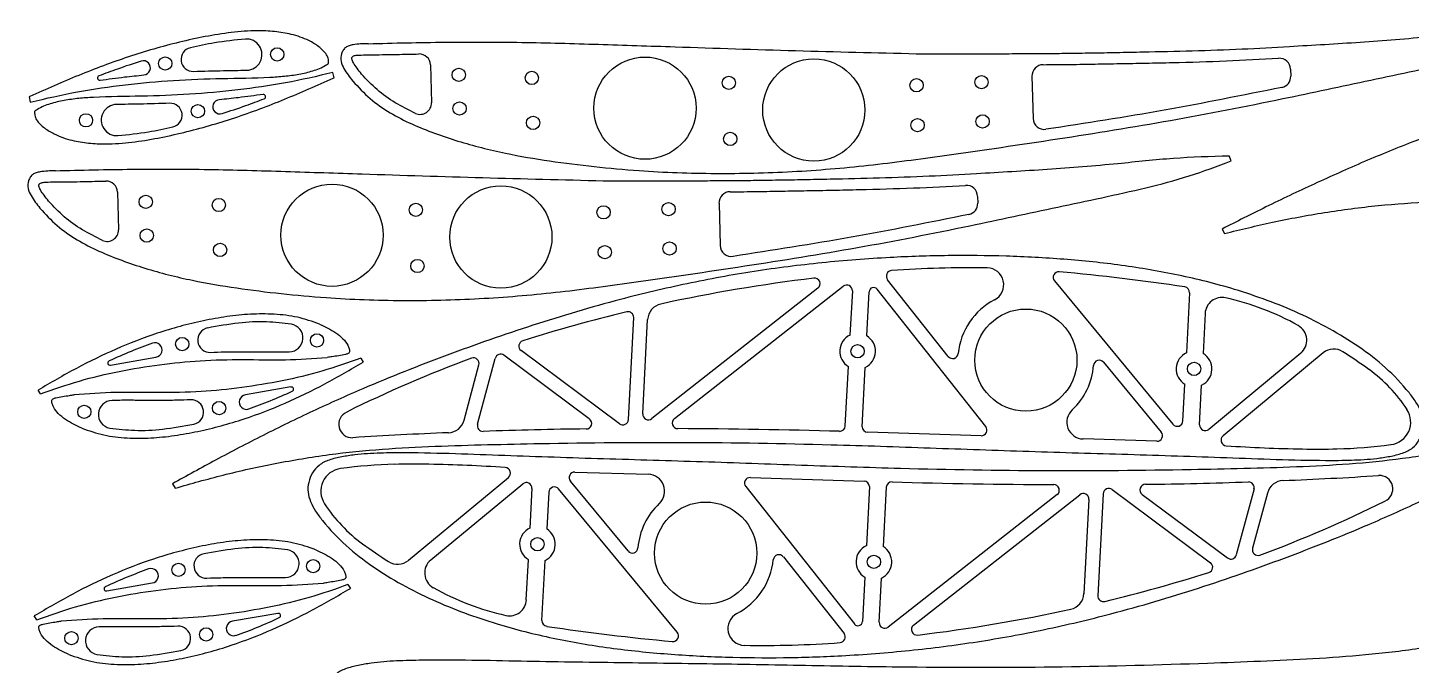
# Model space of a CAD drawing. Header units: inches. Extents: x -11.9 to 11.9, y -9 to 4.4.
# Drawn here: x -11.88 to 0.44, y -1.25 to 4.43 of the extents above; entities that cross this region are included whole.
import ezdxf

# ---------------------------------------------------------------- set-up
doc = ezdxf.new("R2010")
doc.units = ezdxf.units.IN
doc.header["$MEASUREMENT"] = 0

msp = doc.modelspace()

# ---------------------------------------------------------------- linework, layer by layer
at = {"color": 7, "linetype": 'Continuous', "lineweight": 25}
for p, q in [((-8.297, 4.099), (-8.288, 3.762)), ((-9.155, 3.985), (-9.166, 4.031)), ((-9.162, 3.982), (-9.155, 3.985)), ((-8.91, 4.018), (-8.91, 4.018)), ((-2.941, 3.998), (-2.931, 3.622)), ((-0.638, 4.061), (-0.636, 4)), ((-11.864, 3.818), (-11.871, 3.814)), ((-11.871, 3.814), (-11.86, 3.768)), ((-1.166, 3.245), (-1.186, 3.29)), ((-11.084, 2.968), (-11.075, 2.631)), ((-11.697, 2.887), (-11.697, 2.887)), ((-5.727, 2.867), (-5.717, 2.491)), ((-3.425, 2.929), (-3.423, 2.869)), ((-1.247, 2.638), (-1.226, 2.598)), ((-4.846, 2.112), (-6.326, 0.951)), ((-6.124, 0.95), (-4.621, 2.13)), ((-3.352, 0.879), (-4.319, 2.102)), ((-3.686, 1.504), (-4.227, 2.187)), ((-2.741, 2.176), (-1.685, 0.9)), ((-4.54, 2.088), (-4.561, 1.694)), ((-4.411, 1.686), (-4.39, 2.08)), ((-1.537, 2.071), (-1.565, 1.537)), ((-6.534, 0.943), (-6.487, 1.85)), ((-1.398, 1.887), (-1.417, 1.53)), ((-6.407, 0.993), (-6.363, 1.832)), ((-11.146, 1.426), (-10.742, 1.497)), ((-8.916, 1.488), (-8.895, 1.454)), ((-7.878, 0.9), (-7.72, 1.487)), ((-6.882, 0.948), (-7.642, 1.514)), ((-6.614, 0.905), (-7.489, 1.556)), ((-0.547, 1.532), (-1.366, 0.854)), ((-0.347, 1.535), (-1.239, 0.798)), ((-7.997, 0.936), (-7.865, 1.429)), ((-4.603, 0.885), (-4.575, 1.413)), ((-4.453, 0.877), (-4.426, 1.406)), ((-2.304, 1.452), (-1.79, 0.831)), ((-1.597, 0.929), (-1.58, 1.256)), ((-1.448, 0.895), (-1.43, 1.249)), ((-11.77, 1.17), (-11.791, 1.204)), ((-9.54, 1.232), (-9.944, 1.161)), ((-3.393, 0.798), (-4.405, 0.83)), ((-1.83, 0.749), (-2.484, 0.77)), ((-10.594, 0.37), (-10.571, 0.331)), ((-8.493, -0.311), (-7.602, 0.427)), ((-8.294, -0.308), (-7.474, 0.37)), ((-6.537, -0.228), (-7.051, 0.393)), ((-7.011, 0.475), (-6.356, 0.455)), ((-5.448, 0.426), (-4.436, 0.394)), ((-7.393, 0.329), (-7.411, -0.024)), ((-7.244, 0.295), (-7.261, -0.032)), ((-6.1, -0.952), (-7.156, 0.324)), ((-5.489, 0.345), (-4.522, -0.878)), ((-4.387, 0.347), (-4.415, -0.181)), ((-4.238, 0.34), (-4.265, -0.189)), ((-2.716, 0.274), (-4.22, -0.905)), ((-3.995, -0.888), (-2.515, 0.273)), ((-2.306, 0.281), (-2.354, -0.626)), ((-2.227, 0.319), (-1.351, -0.332)), ((-1.959, 0.276), (-1.199, -0.29)), ((-0.963, 0.325), (-1.121, -0.263)), ((-0.844, 0.288), (-0.976, -0.204)), ((-2.434, 0.231), (-2.478, -0.608)), ((-7.443, -0.663), (-7.424, -0.306)), ((-7.304, -0.847), (-7.276, -0.312)), ((-5.154, -0.28), (-4.614, -0.963)), ((-4.43, -0.462), (-4.451, -0.856)), ((-4.301, -0.863), (-4.28, -0.469)), ((-11.179, -0.584), (-10.776, -0.513)), ((-9.031, -0.527), (-9.01, -0.561)), ((-11.803, -0.84), (-11.824, -0.806)), ((-9.655, -0.784), (-10.059, -0.854))]:
    msp.add_line(p, q, dxfattribs=at)
for centre, radius in [((-9.661, 4.193), 0.0591), ((-10.658, 4.112), 0.0591), ((-8.045, 4.011), 0.0591), ((-6.386, 3.714), 0.455), ((-4.883, 3.698), 0.455), ((-7.394, 3.983), 0.0591), ((-5.64, 3.94), 0.0591), ((-3.968, 3.918), 0.0591), ((-3.39, 3.946), 0.0591), ((-10.367, 3.687), 0.0591), ((-8.037, 3.711), 0.0591), ((-11.364, 3.606), 0.0591), ((-7.383, 3.583), 0.0591), ((-3.959, 3.563), 0.0591), ((-3.38, 3.596), 0.0591), ((-5.627, 3.44), 0.0591), ((-9.173, 2.583), 0.455), ((-7.67, 2.567), 0.455), ((-10.832, 2.88), 0.0591), ((-10.181, 2.852), 0.0591), ((-8.427, 2.809), 0.0591), ((-6.755, 2.787), 0.0591), ((-6.176, 2.815), 0.0591), ((-10.823, 2.58), 0.0591), ((-10.17, 2.452), 0.0591), ((-6.745, 2.432), 0.0591), ((-6.167, 2.465), 0.0591), ((-8.413, 2.309), 0.0591), ((-2.995, 1.471), 0.455), ((-10.507, 1.614), 0.0591), ((-9.307, 1.647), 0.0591), ((-4.493, 1.55), 0.0591), ((-1.497, 1.393), 0.0591), ((-11.379, 1.011), 0.0591), ((-10.179, 1.044), 0.0591), ((-5.846, -0.247), 0.455), ((-7.344, -0.168), 0.0591), ((-10.54, -0.396), 0.0591), ((-9.341, -0.363), 0.0591), ((-4.348, -0.325), 0.0591), ((-11.494, -1.004), 0.0591), ((-10.294, -0.971), 0.0591)]:
    msp.add_circle(centre, radius, dxfattribs=at)
for centre, radius, start, end in [((-9.936, 4.191), 0.139, 271.1994, 93.7091), ((-10.411, 4.148), 0.107, 102.7665, 272.5145), ((-8.397, 4.097), 0.1, 1.5577, 91.3049), ((-10.854, 4.073), 0.0634, 275.4249, 107.5306), ((-8.847, 4.088), 0.1, 90.4906, 91.2609), ((-2.841, 4.001), 0.1, 90.4858, 181.5577), ((-0.738, 4.058), 0.1, 1.5577, 93.467), ((-11.242, 3.983), 0.02, 110.98, 278.4089), ((-0.736, 3.997), 0.1, 281.7953, 1.5577), ((-9.784, 3.816), 0.02, 290.98, 98.4089), ((-11.089, 3.608), 0.139, 91.1994, 273.7091), ((-10.615, 3.651), 0.107, 282.7665, 92.5145), ((-10.171, 3.726), 0.0634, 95.4249, 287.5306), ((-8.388, 3.759), 0.1, 245.4145, 1.5577), ((-2.831, 3.625), 0.1, 181.5577, 278.5583), ((-11.634, 2.957), 0.1, 90.4906, 91.2609), ((-11.184, 2.965), 0.1, 1.5577, 91.3049), ((-5.628, 2.87), 0.1, 90.4858, 181.5577), ((-3.525, 2.927), 0.1, 1.5577, 93.467), ((-3.523, 2.866), 0.1, 281.7953, 1.5577), ((-11.175, 2.628), 0.1, 245.4145, 1.5577), ((-5.617, 2.494), 0.1, 181.5577, 278.5583), ((-4.187, 2.218), 0.05, 94.2698, 218.3432), ((-3.507, -6.896), 9.189, 88.9534, 94.2698), ((-3.342, 2.142), 0.15, 297.3434, 88.9534), ((-2.702, 2.208), 0.05, 84.7773, 219.6113), ((-4.482, -17.259), 19.598, 81.4835, 84.7773), ((-3.134, -12.288), 14.594, 96.883, 102.3087), ((-4.877, 2.151), 0.05, 308.1123, 96.883), ((-4.59, 2.09), 0.05, 357, 128.1123), ((-4.351, 2.078), 0.0398, 38.3432, 177), ((-1.587, 2.073), 0.05, 357, 81.4835), ((-2.995, 1.471), 0.605, 117.3434, 174.4274), ((-1.249, 1.879), 0.15, 77.6678, 177), ((-1.715, -0.254), 2.333, 60.5852, 77.6678), ((-3.298, -11.62), 13.906, 103.5186, 107.4789), ((-6.537, 1.852), 0.05, 357, 103.5186), ((-6.213, 1.824), 0.15, 102.3087, 177), ((-10.259, 1.65), 0.11, 101.4785, 272.4131), ((-9.556, 1.669), 0.124, 270.9285, 80.0593), ((-0.643, 1.648), 0.15, 309.6113, 60.5852), ((-10.751, 1.561), 0.0645, 277.7385, 109.3397), ((-7.46, 1.596), 0.05, 107.4789, 233.3549), ((-4.493, 1.55), 0.159, 115.134, 238.866), ((-4.493, 1.55), 0.159, 295.134, 58.866), ((-3.819, -9.562), 11.791, 110.4077, 116.2971), ((-7.913, 1.441), 0.05, 344.9694, 110.4077), ((-7.672, 1.474), 0.05, 53.3549, 164.9694), ((-3.647, 1.535), 0.05, 218.3432, 354.4274), ((-1.497, 1.393), 0.159, 115.134, 238.866), ((-1.497, 1.393), 0.159, 295.134, 59.6968), ((-0.252, 1.42), 0.15, 57.3644, 129.6113), ((-2.632, -2.297), 4.563, 53.8466, 57.3644), ((-11.15, 1.446), 0.02, 114.8652, 282.1559), ((-2.995, 1.471), 0.605, 313.0667, 355.5094), ((-2.342, 1.42), 0.05, 39.6113, 175.5094), ((-0.751, 0.277), 1.376, 33.2797, 53.8466), ((-11.13, 0.988), 0.124, 90.9285, 260.0593), ((-10.427, 1.008), 0.11, 281.4785, 92.4131), ((-9.935, 1.097), 0.0645, 97.7385, 289.3397), ((-9.536, 1.212), 0.02, 294.8652, 102.1559), ((-8.994, 0.899), 0.119, 114.0509, 273.5678), ((-6.357, 0.99), 0.05, 177, 308.1123), ((-2.48, 0.919), 0.15, 133.0667, 268.1978), ((0.229, 0.92), 0.203, 277.7902, 33.2797), ((-8.142, 0.975), 0.15, 272.4029, 344.9694), ((-7.829, 0.887), 0.05, 164.9694, 271.9812), ((-6.911, 0.908), 0.05, 270.7277, 53.3549), ((-6.584, 0.945), 0.05, 233.3549, 357), ((-6.093, 0.911), 0.05, 128.1123, 269.6777), ((-4.653, 0.887), 0.05, 268.4429, 357), ((-4.403, 0.88), 0.05, 183.6982, 268.1978), ((-3.391, 0.848), 0.05, 268.1978, 38.3432), ((-1.647, 0.932), 0.05, 219.6113, 357), ((-1.398, 0.893), 0.05, 177, 309.6113), ((-6.378, -41.055), 41.917, 92.4029, 93.5678), ((-6.378, -41.055), 41.917, 90.7277, 91.9812), ((-6.469, -65.936), 66.798, 88.44293, 89.67771), ((-1.828, 0.799), 0.05, 268.1978, 39.6113), ((-1.207, 0.759), 0.05, 129.6113, 266.1537), ((-0.285, 14.471), 13.793, 266.1537, 268.9792), ((-0.397, 8.19), 7.511, 268.9792, 271.3157), ((-0.323, 4.953), 4.273, 271.3157, 277.7902), ((-9.07, 0.304), 0.203, 97.7902, 213.2797), ((-8.518, -3.728), 4.273, 91.3157, 97.7902), ((-8.444, -6.966), 7.511, 88.9792, 91.3157), ((-8.556, -13.247), 13.793, 86.1537, 88.9792), ((-7.634, 0.465), 0.05, 309.6113, 86.1537), ((-7.443, 0.331), 0.05, 357, 129.6113), ((-7.012, 0.425), 0.05, 88.1978, 219.6113), ((-6.361, 0.305), 0.15, 313.0667, 88.1978), ((-5.45, 0.376), 0.05, 88.1978, 218.3432), ((-4.437, 0.344), 0.05, 3.6982, 88.1978), ((-4.188, 0.337), 0.05, 88.4429, 177), ((-2.371, 67.16), 66.798, 268.44293, 269.67771), ((-2.462, 42.279), 41.917, 270.7277, 271.9812), ((-1.012, 0.337), 0.05, 344.9694, 91.9812), ((-0.699, 0.249), 0.15, 92.4029, 164.9694), ((-2.462, 42.279), 41.917, 272.4029, 273.5678), ((0.154, 0.325), 0.119, 294.0509, 93.5678), ((-7.194, 0.292), 0.05, 39.6113, 177), ((-2.747, 0.313), 0.05, 308.1123, 89.6777), ((-2.484, 0.234), 0.05, 357, 128.1123), ((-2.256, 0.279), 0.05, 53.3549, 177), ((-1.929, 0.316), 0.05, 90.7277, 233.3549), ((-8.09, 0.947), 1.376, 213.2797, 233.8466), ((-5.846, -0.247), 0.605, 133.0667, 175.5094), ((-5.022, 10.786), 11.791, 290.4077, 296.2971), ((-7.344, -0.168), 0.159, 115.134, 239.6968), ((-7.344, -0.168), 0.159, 295.134, 58.866), ((-9.59, -0.34), 0.124, 270.9285, 80.0593), ((-6.209, 3.521), 4.563, 233.8466, 237.3644), ((-6.499, -0.196), 0.05, 219.6113, 355.5094), ((-4.348, -0.325), 0.159, 115.134, 238.866), ((-4.348, -0.325), 0.159, 295.134, 58.866), ((-0.928, -0.217), 0.05, 164.9694, 290.4077), ((-10.293, -0.36), 0.11, 101.4785, 272.4131), ((-8.589, -0.196), 0.15, 237.3644, 309.6113), ((-8.198, -0.424), 0.15, 129.6113, 240.5852), ((-5.846, -0.247), 0.605, 297.3434, 354.4274), ((-5.194, -0.311), 0.05, 38.3432, 174.4274), ((-1.381, -0.372), 0.05, 287.4789, 53.3549), ((-1.169, -0.25), 0.05, 233.3549, 344.9694), ((-10.784, -0.449), 0.0645, 277.7385, 109.3397), ((-5.543, 12.844), 13.906, 283.5186, 287.4789), ((-11.183, -0.564), 0.02, 114.8652, 282.1559), ((-7.126, 1.478), 2.333, 240.5852, 257.6678), ((-2.628, -0.6), 0.15, 282.3087, 357), ((-7.592, -0.655), 0.15, 257.6678, 357), ((-2.304, -0.628), 0.05, 177, 283.5186), ((-10.05, -0.918), 0.0645, 97.7385, 289.3397), ((-9.651, -0.803), 0.02, 294.8652, 102.1559), ((-7.254, -0.849), 0.05, 177, 261.4835), ((-5.499, -0.918), 0.15, 117.3434, 268.9534), ((-4.49, -0.854), 0.0398, 218.3432, 357), ((-5.707, 13.512), 14.594, 276.883, 282.3087), ((-11.245, -1.027), 0.124, 90.9285, 260.0593), ((-10.542, -1.007), 0.11, 281.4785, 92.4131), ((-4.359, 18.483), 19.598, 261.4835, 264.7773), ((-6.138, -0.984), 0.05, 264.7773, 39.6113), ((-4.653, -0.994), 0.05, 274.2698, 38.3432), ((-4.251, -0.866), 0.05, 177, 308.1123), ((-3.964, -0.927), 0.05, 128.1123, 276.883), ((-5.334, 8.12), 9.189, 268.9534, 274.2698)]:
    msp.add_arc(centre, radius, start, end, dxfattribs=at)
for points, knots in [([(-11.86, 3.768), (-11.719, 3.801), (-11.44, 3.866), (-11.013, 3.926), (-10.584, 3.965), (-10.156, 3.981), (-9.826, 3.981), (-9.597, 3.998), (-9.468, 4.015), (-9.344, 4.043), (-9.258, 4.077), (-9.216, 4.105), (-9.207, 4.111), (-9.204, 4.115), (-9.204, 4.116), (-9.203, 4.121), (-9.204, 4.131), (-9.205, 4.149), (-9.21, 4.17), (-9.235, 4.212), (-9.291, 4.265), (-9.396, 4.329), (-9.53, 4.374), (-9.685, 4.399), (-9.865, 4.406), (-10.071, 4.391), (-10.303, 4.353), (-10.61, 4.286), (-10.988, 4.176), (-11.431, 4.01), (-11.72, 3.882), (-11.864, 3.818)], [0, 0, 0, 0, 0.0774582, 0.1547646, 0.2320361, 0.3092768, 0.3859047, 0.4095357, 0.4330183, 0.4560565, 0.4781686, 0.4817056, 0.4836664, 0.4838681, 0.4840134, 0.4843935, 0.4865023, 0.489753, 0.4938252, 0.4979404, 0.5158767, 0.5343459, 0.5642786, 0.5914071, 0.6188195, 0.6606859, 0.702859, 0.745201, 0.8299852, 0.914928, 1, 1, 1, 1]), ([(-9.945, 4.329), (-10.037, 4.32), (-10.201, 4.303), (-10.363, 4.268), (-10.434, 4.252)], [0, 0, 0, 0, 0.555913, 1, 1, 1, 1]), ([(-8.988, 3.955), (-8.938, 3.901), (-8.839, 3.794), (-8.658, 3.67), (-8.464, 3.57), (-8.26, 3.489), (-8.053, 3.42), (-7.843, 3.361), (-7.571, 3.298), (-7.236, 3.242), (-6.838, 3.192), (-6.346, 3.147), (-5.758, 3.127), (-5.076, 3.143), (-4.396, 3.2), (-3.608, 3.307), (-2.712, 3.439), (-1.706, 3.599), (-0.908, 3.756), (-0.315, 3.881), (0.076, 3.965), (0.468, 4.047), (0.859, 4.134), (1.247, 4.236), (1.496, 4.329), (1.621, 4.376)], [0, 0, 0, 0, 0.019985, 0.039991, 0.059992, 0.080036, 0.100054, 0.120049, 0.140039, 0.176715, 0.213405, 0.250064, 0.31255, 0.375056, 0.437529, 0.500033, 0.593361, 0.686689, 0.779968, 0.816622, 0.853304, 0.890023, 0.926723, 0.96335, 1, 1, 1, 1]), ([(-1.226, 2.598), (-1.084, 2.633), (-0.789, 2.705), (-0.333, 2.789), (0.139, 2.852), (0.611, 2.883), (1.079, 2.891), (1.544, 2.889), (2.281, 2.879), (3.291, 2.853), (4.441, 2.795), (5.461, 2.725), (6.35, 2.662), (7.24, 2.605), (8.129, 2.545), (8.798, 2.494), (9.249, 2.48), (9.442, 2.484), (9.596, 2.503), (9.707, 2.523), (9.804, 2.566), (9.866, 2.641), (9.903, 2.724), (9.91, 2.815), (9.885, 2.905), (9.839, 2.991), (9.739, 3.13), (9.578, 3.309), (9.339, 3.504), (9.081, 3.673), (8.807, 3.819), (8.524, 3.944), (8.169, 4.074), (7.74, 4.195), (7.237, 4.296), (6.727, 4.366), (6.215, 4.409), (5.701, 4.431), (5.155, 4.431), (4.58, 4.406), (3.976, 4.349), (3.376, 4.26), (2.715, 4.126), (1.998, 3.94), (1.227, 3.699), (0.567, 3.464), (0.017, 3.24), (-0.424, 3.042), (-0.847, 2.842), (-1.118, 2.704), (-1.247, 2.638)], [0, 0, 0, 0, 0.018826, 0.039038, 0.059694, 0.079976, 0.099943, 0.119841, 0.139819, 0.194838, 0.2498, 0.288066, 0.326302, 0.36454, 0.402791, 0.440974, 0.450927, 0.460763, 0.465859, 0.470866, 0.475275, 0.479136, 0.483093, 0.486825, 0.490659, 0.494882, 0.499387, 0.512591, 0.525744, 0.539003, 0.552254, 0.565554, 0.578871, 0.600836, 0.622839, 0.644878, 0.666941, 0.689013, 0.711081, 0.737094, 0.763097, 0.789082, 0.815088, 0.849843, 0.88448, 0.919011, 0.939821, 0.960907, 0.981274, 1, 1, 1, 1]), ([(-0.648, 4.264), (-0.438, 4.276), (-0.018, 4.3), (0.567, 4.346), (1.104, 4.407), (1.435, 4.417), (1.6, 4.422)], [0, 0, 0, 0, 0.280013, 0.560004, 0.780006, 1, 1, 1, 1]), ([(-8.85, 4.288), (-8.896, 4.287), (-8.953, 4.286), (-9.02, 4.271), (-9.053, 4.258), (-9.075, 4.231), (-9.093, 4.189), (-9.099, 4.129), (-9.058, 4.045), (-9.016, 3.991), (-8.988, 3.955)], [0, 0, 0, 0, 0.249351, 0.31302, 0.375608, 0.437245, 0.501172, 0.624613, 0.750452, 1, 1, 1, 1]), ([(-8.85, 4.288), (-8.622, 4.294), (-8.167, 4.304), (-7.484, 4.303), (-6.801, 4.283), (-5.988, 4.256), (-5.045, 4.225), (-4.329, 4.208), (-3.971, 4.199)], [0, 0, 0, 0, 0.140006, 0.279996, 0.419999, 0.560002, 0.780006, 1, 1, 1, 1]), ([(-8.848, 4.188), (-8.764, 4.19), (-8.615, 4.192), (-8.465, 4.195), (-8.4, 4.197)], [0, 0, 0, 0, 0.560657, 1, 1, 1, 1]), ([(-3.971, 4.199), (-3.869, 4.199), (-3.677, 4.199), (-3.41, 4.198), (-3.178, 4.199), (-2.977, 4.2), (-2.8, 4.201), (-2.613, 4.203), (-2.411, 4.206), (-2.183, 4.21), (-1.884, 4.216), (-1.512, 4.225), (-1.077, 4.239), (-0.788, 4.256), (-0.648, 4.264)], [0, 0, 0, 0, 0.0927393, 0.1726418, 0.2415899, 0.3014662, 0.3541532, 0.4015332, 0.4697927, 0.5368781, 0.6074088, 0.7393772, 0.8727124, 1, 1, 1, 1]), ([(-10.873, 4.133), (-10.944, 4.11), (-11.07, 4.069), (-11.194, 4.022), (-11.249, 4.001)], [0, 0, 0, 0, 0.559096, 1, 1, 1, 1]), ([(-8.91, 4.018), (-8.924, 4.035), (-8.949, 4.067), (-8.977, 4.106), (-8.992, 4.134), (-8.997, 4.148), (-8.997, 4.159), (-8.996, 4.166), (-8.991, 4.173), (-8.981, 4.18), (-8.962, 4.185), (-8.917, 4.188), (-8.878, 4.188), (-8.85, 4.188)], [0, 0, 0, 0, 0.20101, 0.373736, 0.439278, 0.487857, 0.512754, 0.533807, 0.553288, 0.5922, 0.639789, 0.736333, 1, 1, 1, 1]), ([(-2.842, 4.101), (-2.761, 4.102), (-2.606, 4.103), (-2.378, 4.107), (-2.155, 4.111), (-1.925, 4.115), (-1.609, 4.122), (-1.214, 4.133), (-0.899, 4.15), (-0.744, 4.158)], [0, 0, 0, 0, 0.116078, 0.220989, 0.325492, 0.435412, 0.549399, 0.777795, 1, 1, 1, 1]), ([(-9.166, 4.031), (-9.306, 3.998), (-9.586, 3.933), (-10.013, 3.873), (-10.441, 3.834), (-10.87, 3.818), (-11.2, 3.818), (-11.429, 3.802), (-11.558, 3.784), (-11.682, 3.756), (-11.767, 3.722), (-11.81, 3.694), (-11.819, 3.688), (-11.822, 3.685), (-11.822, 3.683), (-11.822, 3.678), (-11.821, 3.668), (-11.82, 3.65), (-11.815, 3.629), (-11.791, 3.587), (-11.735, 3.535), (-11.629, 3.471), (-11.495, 3.425), (-11.34, 3.4), (-11.161, 3.393), (-10.954, 3.408), (-10.723, 3.446), (-10.416, 3.514), (-10.037, 3.623), (-9.594, 3.79), (-9.306, 3.918), (-9.162, 3.982)], [0, 0, 0, 0, 0.077458, 0.154765, 0.232036, 0.309277, 0.385905, 0.409536, 0.433018, 0.456056, 0.478169, 0.481706, 0.483666, 0.483868, 0.484013, 0.484393, 0.486502, 0.489753, 0.493825, 0.49794, 0.515877, 0.534346, 0.564279, 0.591407, 0.61882, 0.660686, 0.702859, 0.745201, 0.829985, 0.914928, 1, 1, 1, 1]), ([(-11.239, 3.963), (-11.166, 3.973), (-11.036, 3.991), (-10.906, 4.004), (-10.848, 4.01)], [0, 0, 0, 0, 0.5602772, 1, 1, 1, 1]), ([(-10.406, 4.041), (-10.317, 4.044), (-10.16, 4.049), (-10.002, 4.051), (-9.933, 4.052)], [0, 0, 0, 0, 0.562845, 1, 1, 1, 1]), ([(-8.43, 3.668), (-8.491, 3.698), (-8.611, 3.758), (-8.776, 3.873), (-8.866, 3.97), (-8.91, 4.018)], [0, 0, 0, 0, 0.339291, 0.672462, 1, 1, 1, 1]), ([(-9.787, 3.836), (-9.86, 3.826), (-9.99, 3.808), (-10.12, 3.795), (-10.177, 3.789)], [0, 0, 0, 0, 0.5602772, 1, 1, 1, 1]), ([(-0.716, 3.899), (-1.064, 3.829), (-1.761, 3.688), (-2.464, 3.58), (-2.816, 3.526)], [0, 0, 0, 0, 0.499724, 1, 1, 1, 1]), ([(-10.62, 3.758), (-10.708, 3.755), (-10.866, 3.75), (-11.023, 3.748), (-11.092, 3.747)], [0, 0, 0, 0, 0.562845, 1, 1, 1, 1]), ([(-10.152, 3.666), (-10.082, 3.689), (-9.956, 3.73), (-9.832, 3.777), (-9.777, 3.798)], [0, 0, 0, 0, 0.559096, 1, 1, 1, 1]), ([(-11.08, 3.47), (-10.989, 3.479), (-10.824, 3.496), (-10.663, 3.531), (-10.591, 3.547)], [0, 0, 0, 0, 0.555913, 1, 1, 1, 1]), ([(-11.774, 2.824), (-11.725, 2.77), (-11.626, 2.663), (-11.445, 2.539), (-11.25, 2.439), (-11.047, 2.358), (-10.84, 2.288), (-10.629, 2.229), (-10.357, 2.167), (-10.022, 2.111), (-9.625, 2.061), (-9.133, 2.016), (-8.545, 1.996), (-7.862, 2.012), (-7.182, 2.069), (-6.395, 2.176), (-5.498, 2.307), (-4.492, 2.468), (-3.695, 2.624), (-3.102, 2.75), (-2.711, 2.834), (-2.318, 2.916), (-1.928, 3.003), (-1.54, 3.104), (-1.29, 3.198), (-1.166, 3.245)], [0, 0, 0, 0, 0.019985, 0.039991, 0.059992, 0.080036, 0.100054, 0.120049, 0.140039, 0.176715, 0.213405, 0.250064, 0.31255, 0.375056, 0.437529, 0.500033, 0.593361, 0.686689, 0.779968, 0.816622, 0.853304, 0.890023, 0.926723, 0.96335, 1, 1, 1, 1]), ([(-3.434, 3.133), (-3.224, 3.145), (-2.804, 3.169), (-2.22, 3.215), (-1.682, 3.276), (-1.352, 3.286), (-1.186, 3.29)], [0, 0, 0, 0, 0.280013, 0.560004, 0.780006, 1, 1, 1, 1]), ([(-11.636, 3.157), (-11.682, 3.156), (-11.74, 3.154), (-11.807, 3.14), (-11.84, 3.127), (-11.862, 3.1), (-11.88, 3.058), (-11.885, 2.998), (-11.845, 2.914), (-11.802, 2.86), (-11.774, 2.824)], [0, 0, 0, 0, 0.2493506, 0.3130204, 0.3756084, 0.4372454, 0.5011722, 0.6246133, 0.750452, 1, 1, 1, 1]), ([(-11.636, 3.157), (-11.409, 3.163), (-10.953, 3.173), (-10.27, 3.172), (-9.587, 3.151), (-8.774, 3.125), (-7.831, 3.094), (-7.116, 3.077), (-6.758, 3.068)], [0, 0, 0, 0, 0.1400056, 0.2799955, 0.4199994, 0.5600018, 0.7800055, 1, 1, 1, 1]), ([(-6.758, 3.068), (-6.655, 3.068), (-6.464, 3.067), (-6.196, 3.067), (-5.965, 3.068), (-5.764, 3.069), (-5.586, 3.07), (-5.4, 3.072), (-5.197, 3.075), (-4.969, 3.079), (-4.67, 3.085), (-4.298, 3.094), (-3.863, 3.108), (-3.575, 3.125), (-3.434, 3.133)], [0, 0, 0, 0, 0.0927393, 0.1726418, 0.2415899, 0.3014662, 0.3541532, 0.4015332, 0.4697927, 0.5368781, 0.6074088, 0.7393772, 0.8727124, 1, 1, 1, 1]), ([(-11.697, 2.887), (-11.711, 2.904), (-11.736, 2.936), (-11.764, 2.975), (-11.778, 3.003), (-11.783, 3.017), (-11.784, 3.027), (-11.782, 3.034), (-11.778, 3.042), (-11.768, 3.048), (-11.748, 3.054), (-11.704, 3.057), (-11.665, 3.057), (-11.636, 3.057)], [0, 0, 0, 0, 0.20101, 0.373736, 0.439278, 0.487857, 0.512754, 0.533807, 0.553288, 0.5922, 0.639789, 0.736333, 1, 1, 1, 1]), ([(-11.635, 3.057), (-11.551, 3.058), (-11.402, 3.06), (-11.252, 3.064), (-11.186, 3.065)], [0, 0, 0, 0, 0.560657, 1, 1, 1, 1]), ([(-5.628, 2.97), (-5.547, 2.97), (-5.393, 2.972), (-5.165, 2.976), (-4.942, 2.98), (-4.712, 2.984), (-4.396, 2.991), (-4.001, 3.002), (-3.686, 3.018), (-3.531, 3.026)], [0, 0, 0, 0, 0.116078, 0.220989, 0.325492, 0.435412, 0.549399, 0.777795, 1, 1, 1, 1]), ([(-11.217, 2.537), (-11.277, 2.567), (-11.398, 2.627), (-11.563, 2.742), (-11.652, 2.839), (-11.697, 2.887)], [0, 0, 0, 0, 0.3392906, 0.6724619, 1, 1, 1, 1]), ([(-3.503, 2.768), (-3.851, 2.698), (-4.548, 2.557), (-5.251, 2.449), (-5.602, 2.395)], [0, 0, 0, 0, 0.499724, 1, 1, 1, 1]), ([(-10.571, 0.331), (-10.429, 0.371), (-10.134, 0.455), (-9.676, 0.555), (-9.203, 0.635), (-8.727, 0.682), (-8.256, 0.706), (-7.787, 0.719), (-7.043, 0.735), (-6.023, 0.744), (-4.866, 0.725), (-3.848, 0.69), (-2.967, 0.658), (-2.086, 0.633), (-1.206, 0.605), (-0.543, 0.577), (-0.097, 0.579), (0.094, 0.59), (0.245, 0.613), (0.354, 0.638), (0.449, 0.681), (0.51, 0.756), (0.544, 0.839), (0.551, 0.929), (0.526, 1.017), (0.479, 1.101), (0.377, 1.236), (0.213, 1.408), (-0.029, 1.595), (-0.289, 1.754), (-0.563, 1.891), (-0.846, 2.006), (-1.203, 2.126), (-1.635, 2.234), (-2.143, 2.32), (-2.656, 2.373), (-3.171, 2.4), (-3.688, 2.405), (-4.235, 2.387), (-4.811, 2.342), (-5.415, 2.266), (-6.013, 2.156), (-6.672, 2), (-7.385, 1.788), (-8.15, 1.52), (-8.803, 1.262), (-9.347, 1.018), (-9.783, 0.805), (-10.2, 0.589), (-10.466, 0.441), (-10.594, 0.37)], [0, 0, 0, 0, 0.0190136, 0.0394312, 0.0602808, 0.0807415, 0.1008912, 0.1209816, 0.1411549, 0.1966957, 0.252182, 0.2900078, 0.3278043, 0.3656045, 0.403417, 0.4411609, 0.4509985, 0.4607219, 0.4657594, 0.4707177, 0.4750933, 0.4788933, 0.4828154, 0.4865168, 0.4902777, 0.4944158, 0.4988488, 0.5119336, 0.5249184, 0.5380279, 0.5511231, 0.5642686, 0.5774308, 0.599469, 0.6215456, 0.6436577, 0.6657956, 0.6879436, 0.7100872, 0.7361887, 0.7622818, 0.7883559, 0.8144502, 0.8493234, 0.8840833, 0.9187288, 0.9396047, 0.9607638, 0.9812062, 1, 1, 1, 1]), ([(-9.284, 1.792), (-9.349, 1.815), (-9.48, 1.86), (-9.689, 1.883), (-9.899, 1.883), (-10.11, 1.861), (-10.319, 1.823), (-10.527, 1.773), (-10.788, 1.695), (-11.098, 1.574), (-11.452, 1.402), (-11.678, 1.27), (-11.791, 1.204)], [0, 0, 0, 0, 0.0777504, 0.1561924, 0.2354547, 0.315316, 0.3955147, 0.4759056, 0.5563746, 0.7039744, 0.8519118, 1, 1, 1, 1]), ([(-9.535, 1.791), (-9.608, 1.8), (-9.765, 1.819), (-10.016, 1.804), (-10.189, 1.774), (-10.281, 1.757)], [0, 0, 0, 0, 0.295766, 0.627428, 1, 1, 1, 1]), ([(-9.284, 1.792), (-9.259, 1.781), (-9.21, 1.757), (-9.138, 1.715), (-9.076, 1.666), (-9.037, 1.616), (-9.022, 1.579), (-9.017, 1.561), (-9.016, 1.549), (-9.02, 1.538), (-9.033, 1.527), (-9.065, 1.519), (-9.114, 1.51), (-9.168, 1.501), (-9.202, 1.497), (-9.216, 1.495)], [0, 0, 0, 0, 0.139201, 0.278901, 0.419108, 0.542041, 0.597066, 0.619312, 0.638689, 0.656988, 0.675495, 0.721634, 0.824869, 0.927885, 1, 1, 1, 1]), ([(-10.772, 1.621), (-10.836, 1.598), (-10.967, 1.55), (-11.093, 1.493), (-11.158, 1.464)], [0, 0, 0, 0, 0.488103, 1, 1, 1, 1]), ([(-11.77, 1.17), (-11.655, 1.21), (-11.425, 1.291), (-11.069, 1.375), (-10.71, 1.434), (-10.341, 1.471), (-9.967, 1.479), (-9.59, 1.469), (-9.34, 1.486), (-9.216, 1.495)], [0, 0, 0, 0, 0.14103, 0.281875, 0.422619, 0.563337, 0.710447, 0.856089, 1, 1, 1, 1]), ([(-8.916, 1.488), (-9.031, 1.448), (-9.261, 1.367), (-9.617, 1.283), (-9.976, 1.223), (-10.345, 1.187), (-10.719, 1.179), (-11.096, 1.189), (-11.346, 1.171), (-11.47, 1.163)], [0, 0, 0, 0, 0.14103, 0.281875, 0.422619, 0.563337, 0.710447, 0.856089, 1, 1, 1, 1]), ([(-10.255, 1.54), (-10.213, 1.542), (-10.122, 1.545), (-9.98, 1.546), (-9.835, 1.546), (-9.692, 1.544), (-9.6, 1.545), (-9.554, 1.546)], [0, 0, 0, 0, 0.17958, 0.389562, 0.605496, 0.803885, 1, 1, 1, 1]), ([(-11.402, 0.866), (-11.337, 0.843), (-11.206, 0.798), (-10.997, 0.774), (-10.787, 0.775), (-10.576, 0.797), (-10.367, 0.835), (-10.16, 0.885), (-9.898, 0.963), (-9.588, 1.084), (-9.234, 1.256), (-9.008, 1.388), (-8.895, 1.454)], [0, 0, 0, 0, 0.07775, 0.156192, 0.235455, 0.315316, 0.395515, 0.475906, 0.556375, 0.703974, 0.851912, 1, 1, 1, 1]), ([(-11.402, 0.866), (-11.427, 0.877), (-11.476, 0.9), (-11.548, 0.942), (-11.61, 0.991), (-11.649, 1.042), (-11.664, 1.078), (-11.669, 1.097), (-11.67, 1.109), (-11.666, 1.12), (-11.653, 1.13), (-11.621, 1.139), (-11.572, 1.147), (-11.518, 1.156), (-11.484, 1.161), (-11.47, 1.163)], [0, 0, 0, 0, 0.139201, 0.278901, 0.419108, 0.542041, 0.597066, 0.619312, 0.638689, 0.656988, 0.675495, 0.721634, 0.824869, 0.927885, 1, 1, 1, 1]), ([(-10.431, 1.117), (-10.473, 1.116), (-10.564, 1.113), (-10.706, 1.112), (-10.851, 1.112), (-10.994, 1.114), (-11.086, 1.113), (-11.132, 1.112)], [0, 0, 0, 0, 0.17958, 0.389562, 0.605496, 0.803885, 1, 1, 1, 1]), ([(-9.914, 1.036), (-9.85, 1.06), (-9.719, 1.108), (-9.593, 1.165), (-9.528, 1.194)], [0, 0, 0, 0, 0.488103, 1, 1, 1, 1]), ([(-11.151, 0.866), (-11.078, 0.858), (-10.922, 0.839), (-10.67, 0.853), (-10.497, 0.884), (-10.405, 0.9)], [0, 0, 0, 0, 0.295766, 0.627428, 1, 1, 1, 1]), ([(1.731, 0.893), (1.588, 0.853), (1.293, 0.769), (0.836, 0.669), (0.362, 0.589), (-0.113, 0.542), (-0.585, 0.518), (-1.054, 0.505), (-1.798, 0.489), (-2.818, 0.48), (-3.974, 0.499), (-4.993, 0.534), (-5.874, 0.566), (-6.755, 0.591), (-7.635, 0.62), (-8.298, 0.647), (-8.743, 0.645), (-8.935, 0.634), (-9.086, 0.611), (-9.195, 0.587), (-9.29, 0.543), (-9.351, 0.468), (-9.385, 0.385), (-9.392, 0.295), (-9.366, 0.207), (-9.32, 0.123), (-9.218, -0.012), (-9.054, -0.184), (-8.812, -0.371), (-8.552, -0.53), (-8.278, -0.667), (-7.994, -0.782), (-7.638, -0.902), (-7.206, -1.01), (-6.698, -1.096), (-6.185, -1.149), (-5.669, -1.176), (-5.153, -1.181), (-4.606, -1.163), (-4.03, -1.118), (-3.426, -1.041), (-2.828, -0.932), (-2.169, -0.776), (-1.456, -0.564), (-0.691, -0.296), (-0.038, -0.038), (0.506, 0.206), (0.942, 0.419), (1.359, 0.635), (1.625, 0.783), (1.753, 0.854)], [0, 0, 0, 0, 0.019014, 0.039431, 0.060281, 0.080741, 0.100891, 0.120982, 0.141155, 0.196696, 0.252182, 0.290008, 0.327804, 0.365604, 0.403417, 0.441161, 0.450998, 0.460722, 0.465759, 0.470718, 0.475093, 0.478893, 0.482815, 0.486517, 0.490278, 0.494416, 0.498849, 0.511934, 0.524918, 0.538028, 0.551123, 0.564269, 0.577431, 0.599469, 0.621546, 0.643658, 0.665796, 0.687944, 0.710087, 0.736189, 0.762282, 0.788356, 0.81445, 0.849323, 0.884083, 0.918729, 0.939605, 0.960764, 0.981206, 1, 1, 1, 1]), ([(-9.318, -0.217), (-9.383, -0.195), (-9.514, -0.15), (-9.722, -0.126), (-9.932, -0.127), (-10.143, -0.149), (-10.353, -0.187), (-10.56, -0.237), (-10.821, -0.315), (-11.132, -0.436), (-11.485, -0.607), (-11.711, -0.74), (-11.824, -0.806)], [0, 0, 0, 0, 0.0777504, 0.1561924, 0.2354547, 0.315316, 0.3955147, 0.4759056, 0.5563746, 0.7039744, 0.8519118, 1, 1, 1, 1]), ([(-9.568, -0.218), (-9.642, -0.209), (-9.798, -0.191), (-10.049, -0.205), (-10.223, -0.236), (-10.315, -0.252)], [0, 0, 0, 0, 0.295766, 0.627428, 1, 1, 1, 1]), ([(-9.318, -0.217), (-9.293, -0.229), (-9.243, -0.252), (-9.172, -0.294), (-9.109, -0.343), (-9.07, -0.394), (-9.056, -0.43), (-9.051, -0.449), (-9.049, -0.461), (-9.053, -0.472), (-9.066, -0.482), (-9.099, -0.49), (-9.147, -0.499), (-9.202, -0.508), (-9.236, -0.513), (-9.25, -0.515)], [0, 0, 0, 0, 0.139201, 0.278901, 0.419108, 0.542041, 0.597066, 0.619312, 0.638689, 0.656988, 0.675495, 0.721634, 0.824869, 0.927885, 1, 1, 1, 1]), ([(-10.806, -0.388), (-10.87, -0.412), (-11, -0.46), (-11.127, -0.517), (-11.192, -0.546)], [0, 0, 0, 0, 0.488103, 1, 1, 1, 1]), ([(-10.288, -0.469), (-10.246, -0.468), (-10.155, -0.465), (-10.014, -0.464), (-9.868, -0.464), (-9.726, -0.466), (-9.633, -0.465), (-9.588, -0.464)], [0, 0, 0, 0, 0.17958, 0.389562, 0.605496, 0.803885, 1, 1, 1, 1]), ([(-11.803, -0.84), (-11.688, -0.8), (-11.459, -0.718), (-11.103, -0.635), (-10.743, -0.575), (-10.375, -0.539), (-10, -0.531), (-9.623, -0.54), (-9.374, -0.523), (-9.25, -0.515)], [0, 0, 0, 0, 0.14103, 0.281875, 0.422619, 0.563337, 0.710447, 0.856089, 1, 1, 1, 1]), ([(-9.031, -0.527), (-9.146, -0.568), (-9.376, -0.649), (-9.731, -0.732), (-10.091, -0.792), (-10.46, -0.828), (-10.834, -0.836), (-11.211, -0.827), (-11.461, -0.844), (-11.585, -0.852)], [0, 0, 0, 0, 0.14103, 0.281875, 0.422619, 0.563337, 0.710447, 0.856089, 1, 1, 1, 1]), ([(-11.517, -1.15), (-11.452, -1.172), (-11.321, -1.217), (-11.112, -1.241), (-10.902, -1.24), (-10.691, -1.218), (-10.482, -1.181), (-10.274, -1.131), (-10.013, -1.052), (-9.703, -0.931), (-9.349, -0.76), (-9.123, -0.627), (-9.01, -0.561)], [0, 0, 0, 0, 0.07775, 0.156192, 0.235455, 0.315316, 0.395515, 0.475906, 0.556375, 0.703974, 0.851912, 1, 1, 1, 1]), ([(-11.517, -1.15), (-11.542, -1.138), (-11.591, -1.115), (-11.662, -1.073), (-11.725, -1.024), (-11.764, -0.974), (-11.779, -0.937), (-11.784, -0.918), (-11.785, -0.907), (-11.781, -0.896), (-11.768, -0.885), (-11.735, -0.877), (-11.687, -0.868), (-11.633, -0.859), (-11.599, -0.854), (-11.585, -0.852)], [0, 0, 0, 0, 0.139201, 0.278901, 0.419108, 0.542041, 0.597066, 0.619312, 0.638689, 0.656988, 0.675495, 0.721634, 0.824869, 0.927885, 1, 1, 1, 1]), ([(-10.029, -0.979), (-9.965, -0.956), (-9.834, -0.908), (-9.707, -0.851), (-9.643, -0.821)], [0, 0, 0, 0, 0.488103, 1, 1, 1, 1]), ([(1.87, -0.775), (1.729, -0.817), (1.435, -0.906), (0.979, -1.014), (0.507, -1.102), (0.033, -1.157), (-0.438, -1.19), (-0.907, -1.211), (-1.651, -1.24), (-2.67, -1.267), (-3.827, -1.268), (-4.846, -1.251), (-5.727, -1.234), (-6.608, -1.224), (-7.489, -1.211), (-8.153, -1.195), (-8.598, -1.205), (-8.789, -1.219), (-8.94, -1.246), (-9.049, -1.272), (-9.143, -1.317), (-9.202, -1.393), (-9.235, -1.477), (-9.24, -1.567), (-9.213, -1.654), (-9.165, -1.738), (-9.061, -1.87), (-8.894, -2.04), (-8.649, -2.222), (-8.386, -2.377), (-8.11, -2.509), (-7.824, -2.619), (-7.466, -2.733), (-7.031, -2.833), (-6.522, -2.91), (-6.008, -2.955), (-5.493, -2.973), (-4.976, -2.968), (-4.43, -2.941), (-3.854, -2.886), (-3.252, -2.799), (-2.656, -2.679), (-2, -2.511), (-1.29, -2.287), (-0.53, -2.006), (0.118, -1.736), (0.657, -1.483), (1.09, -1.262), (1.503, -1.039), (1.767, -0.886), (1.893, -0.813)], [0, 0, 0, 0, 0.019014, 0.039431, 0.060281, 0.080741, 0.100891, 0.120982, 0.141155, 0.196696, 0.252182, 0.290008, 0.327804, 0.365604, 0.403417, 0.441161, 0.450998, 0.460722, 0.465759, 0.470718, 0.475093, 0.478893, 0.482815, 0.486517, 0.490278, 0.494416, 0.498849, 0.511934, 0.524918, 0.538028, 0.551123, 0.564269, 0.577431, 0.599469, 0.621546, 0.643658, 0.665796, 0.687944, 0.710087, 0.736189, 0.762282, 0.788356, 0.81445, 0.849323, 0.884083, 0.918729, 0.939605, 0.960764, 0.981206, 1, 1, 1, 1]), ([(-10.546, -0.898), (-10.588, -0.899), (-10.679, -0.902), (-10.82, -0.903), (-10.966, -0.903), (-11.109, -0.902), (-11.201, -0.903), (-11.247, -0.903)], [0, 0, 0, 0, 0.17958, 0.389562, 0.605496, 0.803885, 1, 1, 1, 1]), ([(-11.266, -1.149), (-11.193, -1.158), (-11.036, -1.177), (-10.785, -1.162), (-10.612, -1.131), (-10.52, -1.115)], [0, 0, 0, 0, 0.295766, 0.627428, 1, 1, 1, 1])]:
    msp.add_open_spline(points, degree=3, knots=knots, dxfattribs=at)

doc.saveas('drawing.dxf')
